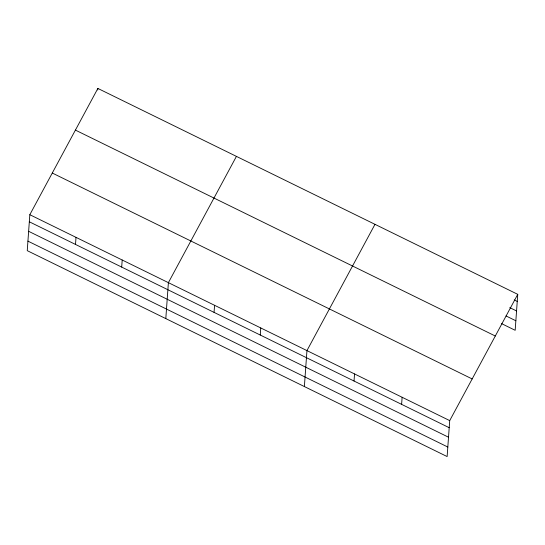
<?xml version="1.0" encoding="UTF-8"?>
<svg xmlns="http://www.w3.org/2000/svg" width="545" height="545" viewBox="0 0 545 545"><rect width="100%" height="100%" fill="white"/><g stroke="black" fill="none" stroke-linecap="round" stroke-linejoin="round"><path stroke-width="0.82" d="M29.825 214.703L27.25 250.659L447.132 456.567L449.714 420.611L517.75 294.341L97.868 88.433L29.825 214.703L449.714 420.611M75.51 244.433L76.014 237.354M97.753 90.007L97.868 88.433M121.692 267.084L122.203 260.006M165.809 318.607L168.391 282.651L236.428 156.381M214.069 312.387L214.573 305.302M260.258 335.032L260.762 327.954M304.376 386.555L306.951 350.605L374.987 224.336M354.032 381.023L354.536 373.938M401.617 404.356L402.128 397.278M517.75 294.341L515.175 330.297L501.577 323.628M514.221 299.941L517.239 301.426M509.759 307.618L516.558 310.95M506.039 315.95L515.856 320.767M75.414 130.105L495.296 336.013M52.279 173.031L472.168 378.945M29.321 221.788L449.203 427.696M28.64 231.312L448.521 437.219M27.931 241.128L447.82 447.036"/></g></svg>
